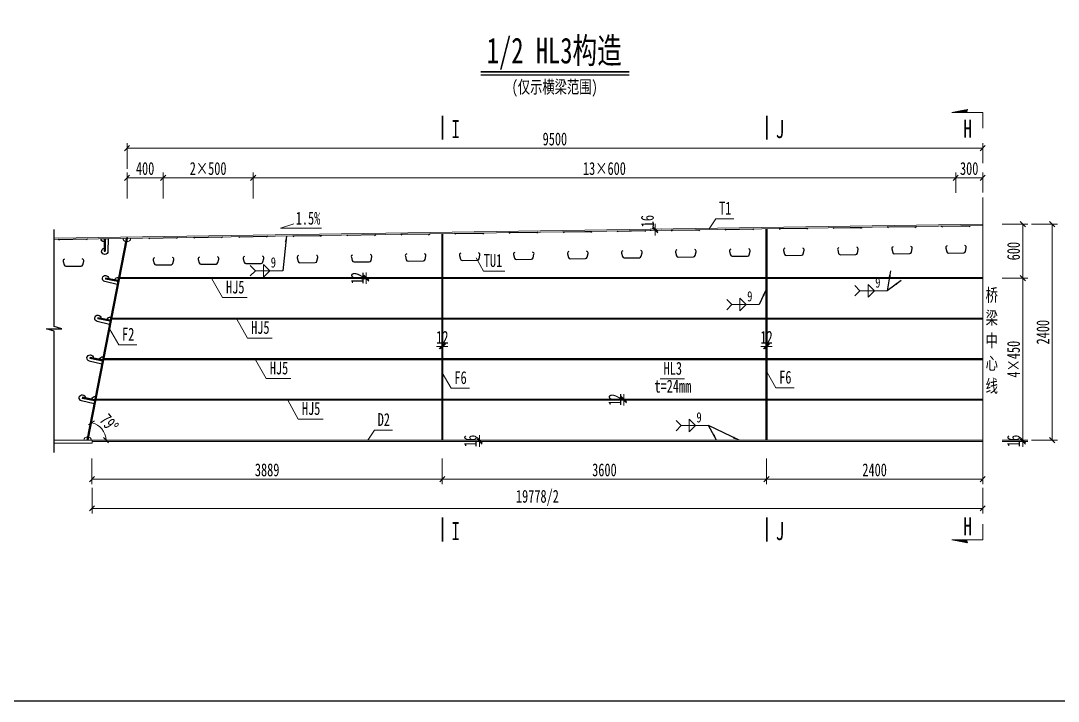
# Model space of a CAD drawing. Header units: millimetres. Extents: x -89049 to 410567, y -307459 to -100425.
# Drawn here: x 237014 to 248534, y -127671 to -120113 of the extents above; entities that cross this region are included whole.
import ezdxf
from ezdxf.enums import TextEntityAlignment as Align

# ---------------------------------------------------------------- set-up
doc = ezdxf.new("R2010")
doc.units = ezdxf.units.MM
doc.linetypes.add('CENTER2', pattern=[28.575, 19.05, -3.175, 3.175, -3.175])
doc.layers.get('Defpoints').update_dxf_attribs({"color": 8})
for name, color, linetype, lineweight in [('Dim', 4, 'Continuous', 15), ('中心线', 2, 'CENTER2', 15), ('文字', 7, 'Continuous', 15), ('标注线及字体', 2, 'Continuous', 15), ('粗线', 3, 'Continuous', 35), ('细实线', 4, 'Continuous', 15), ('钢板粗线', 1, 'Continuous', 25), ('钢板细线', 6, 'Continuous', 15)]:
    doc.layers.add(name, color=color, linetype=linetype, lineweight=lineweight)
doc.layers.add('Text', color=4, linetype='Continuous')
doc.styles.add('111', font='', dxfattribs={"width": 0.7})
doc.styles.add('BM_Dim', font='', dxfattribs={"width": 0.85})
doc.styles.add('SMEDI', font='', dxfattribs={"width": 0.75})
doc.styles.get("Standard").update_dxf_attribs({"font": ''})
doc.styles.get('111').set_extended_font_data('仿宋_GB2312')
doc.styles.get('BM_Dim').set_extended_font_data('仿宋_GB2312')
doc.styles.get('SMEDI').set_extended_font_data('仿宋_GB2312')
doc.styles.get('Standard').set_extended_font_data('仿宋_GB2312')
doc.dimstyles.new('200', dxfattribs={"dimscale": 0, "dimtxt": 2.5, "dimasz": 1, "dimexe": 1, "dimexo": 1, "dimgap": 0.6, "dimtad": 1, "dimdec": 0, "dimdsep": 46, "dimtxsty": '111', "dimblk": 'OBLIQUE', "dimcen": 0, "dimclrd": 4, "dimclre": 4, "dimclrt": 4, "dimadec": 1, "dimazin": 2, "dimtfac": 1, "dimtdec": 0, "dimtix": 1, "dimtmove": 2, "dimatfit": 3, "dimfxl": 4, "dimfxlon": 1, "dimtolj": 1, "dimlwd": -1, "dimlwe": -1, "dimarcsym": 0})
doc.dimstyles.new('MSteel_1.0_1.0', dxfattribs={"dimtxt": 3, "dimasz": 1.2, "dimexe": 1, "dimexo": 1, "dimgap": 1, "dimtad": 3, "dimtoh": 1, "dimdec": 0, "dimzin": 0, "dimdsep": 46, "dimtxsty": 'Standard', "dimblk": 'ARCHTICK', "dimcen": 0.09, "dimclrd": 3, "dimclre": 3, "dimadec": 0, "dimazin": 0, "dimtfac": 1, "dimtdec": 4, "dimtofl": 0, "dimtmove": 0, "dimatfit": 3, "dimfxl": 1, "dimtolj": 1, "dimtzin": 0, "dimarcsym": 0})

# ---------------------------------------------------------------- blocks, each defined once
blk = doc.blocks.new('14-160加劲 有过焊孔')
at = {"layer": 'Defpoints'}
blk.add_line((38609, 31489), (38609, 31629), dxfattribs=at)
at = {"layer": '钢板粗线', "color": 7}
for p, q in [((38603, 31489), (38603, 31629)), ((38603, 31629), (38615, 31629)), ((38615, 31489), (38615, 31629)), ((38650, 31489), (38644, 31631)), ((38568, 31489), (38650, 31489))]:
    blk.add_line(p, q, dxfattribs=at)
for centre, start, end in [((38609, 31629), 2.441, 260.1291), ((38603, 31489), 90, 180)]:
    blk.add_arc(centre, 35, start, end, dxfattribs=at)
blk = doc.blocks.new('12-140加劲 有过焊孔')
at = {"layer": 'Defpoints'}
blk.add_line((0, 0), (0, 140), dxfattribs=at)
at = {"layer": '钢板粗线', "color": 7}
for p, q in [((-6, 0), (-6, 140)), ((-6, 140), (6, 140)), ((6, 0), (6, 140)), ((41, 0), (35, 141)), ((-41, 0), (41, 0))]:
    blk.add_line(p, q, dxfattribs=at)
for centre, start, end in [((0, 140), 2.441, 260.1291), ((-6, 0), 90, 180)]:
    blk.add_arc(centre, 35, start, end, dxfattribs=at)
blk = doc.blocks.new('U型肋1')
at = {"layer": 'Defpoints'}
blk.add_line((-160, 0), (160, 0), dxfattribs=at)
at = {"layer": '钢板粗线', "color": 6}
for p, q in [((148, -10), (160, 0)), ((-148, -10), (-160, 0))]:
    blk.add_line(p, q, dxfattribs=at)
blk.add_lwpolyline([(-99, -220, 0.414266), (-114, -245), (-104, -285, 0.348876), (-85, -300), (85, -300, 0.348876), (104, -285), (114, -245, 0.414091), (99, -220, 0.414091)], format="xyb", dxfattribs=at)
blk = doc.blocks.new('_Oblique')
at = {"color": 0, "linetype": 'ByBlock', "lineweight": -2}
blk.add_line((-0.5, -0.5), (0.5, 0.5), dxfattribs=at)
blk = doc.blocks.new('*D80')
at = {"layer": 'Defpoints', "color": 0, "transparency": 16777216}
for p in [(247695, -121529), (247695, -121753), (238195, -122514)]:
    blk.add_point(p, dxfattribs=at)
at = {"layer": '细实线', "color": 4, "transparency": 16777216}
for p, q in [((238195, -121757), (238195, -121472)), ((238195, -121529), (247695, -121529)), ((247695, -121695), (247695, -121472))]:
    blk.add_line(p, q, dxfattribs=at)
at = {"layer": '细实线', "color": 4, "transparency": 16777216, "xscale": 57.14285714285715, "yscale": 57.14285714285715, "zscale": 57.14285714285715, "rotation": 180}
blk.add_blockref('_Oblique', (238195, -121529), dxfattribs=at)
at = {"layer": '细实线', "color": 4, "transparency": 16777216, "xscale": 57.14285714285715, "yscale": 57.14285714285715, "zscale": 57.14285714285715}
blk.add_blockref('_Oblique', (247695, -121529), dxfattribs=at)
at = {"layer": '细实线', "color": 4, "transparency": 16777216, "insert": (242945, -121427), "char_height": 142.9, "attachment_point": 5, "style": '111'}
blk.add_mtext('\\A1;9500', dxfattribs=at)
blk = doc.blocks.new('*D81')
at = {"layer": 'Defpoints', "color": 0, "transparency": 16777216}
for p in [(247395, -121858), (247395, -122081), (239595, -122509)]:
    blk.add_point(p, dxfattribs=at)
at = {"layer": '细实线', "color": 4, "transparency": 16777216}
for p, q in [((239595, -122086), (239595, -121800)), ((239595, -121858), (247395, -121858)), ((247395, -122024), (247395, -121800))]:
    blk.add_line(p, q, dxfattribs=at)
at = {"layer": '细实线', "color": 4, "transparency": 16777216, "xscale": 57.14285714285715, "yscale": 57.14285714285715, "zscale": 57.14285714285715, "rotation": 180}
blk.add_blockref('_Oblique', (239595, -121858), dxfattribs=at)
at = {"layer": '细实线', "color": 4, "transparency": 16777216, "xscale": 57.14285714285715, "yscale": 57.14285714285715, "zscale": 57.14285714285715}
blk.add_blockref('_Oblique', (247395, -121858), dxfattribs=at)
at = {"layer": '细实线', "color": 4, "transparency": 16777216, "insert": (243495, -121755), "char_height": 142.9, "attachment_point": 5, "style": '111'}
blk.add_mtext('\\A1;13×600', dxfattribs=at)
blk = doc.blocks.new('*D82')
at = {"layer": 'Defpoints', "color": 0, "transparency": 16777216}
for p in [(238195, -121858), (238595, -122186), (238195, -122514)]:
    blk.add_point(p, dxfattribs=at)
at = {"layer": '细实线', "color": 4, "transparency": 16777216}
for p, q in [((238195, -122086), (238195, -121800)), ((238595, -121858), (238195, -121858)), ((238595, -122086), (238595, -121800))]:
    blk.add_line(p, q, dxfattribs=at)
at = {"layer": '细实线', "color": 4, "transparency": 16777216, "xscale": 57.14285714285715, "yscale": 57.14285714285715, "zscale": 57.14285714285715, "rotation": 180}
blk.add_blockref('_Oblique', (238195, -121858), dxfattribs=at)
at = {"layer": '细实线', "color": 4, "transparency": 16777216, "xscale": 57.14285714285715, "yscale": 57.14285714285715, "zscale": 57.14285714285715}
blk.add_blockref('_Oblique', (238595, -121858), dxfattribs=at)
at = {"layer": '细实线', "color": 4, "transparency": 16777216, "insert": (238395, -121755), "char_height": 142.9, "attachment_point": 5, "style": '111'}
blk.add_mtext('\\A1;400', dxfattribs=at)
blk = doc.blocks.new('*D83')
at = {"layer": 'Defpoints', "color": 0, "transparency": 16777216}
for p in [(247695, -121858), (247395, -122081), (247695, -122077)]:
    blk.add_point(p, dxfattribs=at)
at = {"layer": '细实线', "color": 4, "transparency": 16777216}
for p, q in [((247395, -122024), (247395, -121800)), ((247395, -121858), (247695, -121858)), ((247695, -122020), (247695, -121800))]:
    blk.add_line(p, q, dxfattribs=at)
at = {"layer": '细实线', "color": 4, "transparency": 16777216, "xscale": 57.14285714285715, "yscale": 57.14285714285715, "zscale": 57.14285714285715, "rotation": 180}
blk.add_blockref('_Oblique', (247395, -121858), dxfattribs=at)
at = {"layer": '细实线', "color": 4, "transparency": 16777216, "xscale": 57.14285714285715, "yscale": 57.14285714285715, "zscale": 57.14285714285715}
blk.add_blockref('_Oblique', (247695, -121858), dxfattribs=at)
at = {"layer": '细实线', "color": 4, "transparency": 16777216, "insert": (247545, -121755), "char_height": 142.9, "attachment_point": 5, "style": '111'}
blk.add_mtext('\\A1;300', dxfattribs=at)
blk = doc.blocks.new('*D84')
at = {"layer": 'Defpoints', "color": 0, "transparency": 16777216}
for p in [(238595, -121858), (238595, -122186), (239595, -122171)]:
    blk.add_point(p, dxfattribs=at)
at = {"layer": '细实线', "color": 4, "transparency": 16777216}
for p, q in [((238595, -122086), (238595, -121800)), ((239595, -121858), (238595, -121858)), ((239595, -122086), (239595, -121800))]:
    blk.add_line(p, q, dxfattribs=at)
at = {"layer": '细实线', "color": 4, "transparency": 16777216, "xscale": 57.14285714285715, "yscale": 57.14285714285715, "zscale": 57.14285714285715, "rotation": 180}
blk.add_blockref('_Oblique', (238595, -121858), dxfattribs=at)
at = {"layer": '细实线', "color": 4, "transparency": 16777216, "xscale": 57.14285714285715, "yscale": 57.14285714285715, "zscale": 57.14285714285715}
blk.add_blockref('_Oblique', (239595, -121858), dxfattribs=at)
at = {"layer": '细实线', "color": 4, "transparency": 16777216, "insert": (239095, -121755), "char_height": 142.9, "attachment_point": 5, "style": '111'}
blk.add_mtext('\\A1;2×500', dxfattribs=at)
blk = doc.blocks.new('*D85')
at = {"layer": 'Defpoints', "color": 0, "transparency": 16777216}
for p in [(247695, -122372), (247695, -124772), (248467, -124772)]:
    blk.add_point(p, dxfattribs=at)
at = {"layer": '细实线', "color": 4, "transparency": 16777216}
for p, q in [((248238, -122372), (248524, -122372)), ((248467, -122372), (248467, -124772)), ((248238, -124772), (248524, -124772))]:
    blk.add_line(p, q, dxfattribs=at)
at = {"layer": '细实线', "color": 4, "transparency": 16777216, "xscale": 57.14285714285715, "yscale": 57.14285714285715, "zscale": 57.14285714285715}
for p, rotation in [((248467, -122372), 90), ((248467, -124772), 270)]:
    blk.add_blockref('_Oblique', p, dxfattribs=dict(at, rotation=rotation))
at = {"layer": '细实线', "color": 4, "transparency": 16777216, "insert": (248364, -123572), "char_height": 142.9, "attachment_point": 5, "rotation": 90, "style": '111'}
blk.add_mtext('\\A1;2400', dxfattribs=at)
blk = doc.blocks.new('*D86')
at = {"layer": 'Defpoints', "color": 0, "transparency": 16777216}
for p in [(242109, -124788), (242190, -124772), (242190, -124788)]:
    blk.add_point(p, dxfattribs=at)
at = {"layer": '细实线', "color": 4, "transparency": 16777216}
for p, q in [((242109, -124772), (242109, -124715)), ((242133, -124772), (242052, -124772)), ((242133, -124788), (242052, -124788)), ((242109, -124772), (242109, -124788)), ((242109, -124788), (242109, -124845))]:
    blk.add_line(p, q, dxfattribs=at)
at = {"layer": '细实线', "color": 4, "transparency": 16777216, "xscale": 57.14285714285715, "yscale": 57.14285714285715, "zscale": 57.14285714285715}
for p, rotation in [((242109, -124772), 270), ((242109, -124788), 90)]:
    blk.add_blockref('_Oblique', p, dxfattribs=dict(at, rotation=rotation))
at = {"layer": '细实线', "color": 4, "transparency": 16777216, "insert": (242007, -124780), "char_height": 142.9, "attachment_point": 5, "rotation": 90, "style": '111'}
blk.add_mtext('\\A1;16', dxfattribs=at)
blk = doc.blocks.new('*D87')
at = {"layer": 'Defpoints', "color": 0, "transparency": 16777216}
for p in [(241689, -123747), (241701, -123730), (241701, -123747)]:
    blk.add_point(p, dxfattribs=at)
at = {"layer": '细实线', "color": 4, "transparency": 16777216}
for p, q in [((241689, -123730), (241689, -123673)), ((241701, -123730), (241701, -123673)), ((241689, -123730), (241632, -123730)), ((241689, -123730), (241701, -123730)), ((241701, -123730), (241758, -123730))]:
    blk.add_line(p, q, dxfattribs=at)
at = {"layer": '细实线', "color": 4, "transparency": 16777216, "xscale": 57.14285714285715, "yscale": 57.14285714285715, "zscale": 57.14285714285715}
blk.add_blockref('_Oblique', (241689, -123730), dxfattribs=at)
at = {"layer": '细实线', "color": 4, "transparency": 16777216, "xscale": 57.14285714285715, "yscale": 57.14285714285715, "zscale": 57.14285714285715, "rotation": 180}
blk.add_blockref('_Oblique', (241701, -123730), dxfattribs=at)
at = {"layer": '细实线', "color": 4, "transparency": 16777216, "insert": (241695, -123629), "char_height": 142.9, "attachment_point": 5, "style": '111'}
blk.add_mtext('\\A1;12', dxfattribs=at)
blk = doc.blocks.new('*D88')
at = {"layer": 'Defpoints', "color": 0, "transparency": 16777216}
for p in [(245295, -124772), (247695, -124835), (247695, -125204)]:
    blk.add_point(p, dxfattribs=at)
at = {"layer": '细实线', "color": 4, "transparency": 16777216}
for p, q in [((245295, -124976), (245295, -125261)), ((247695, -124976), (247695, -125261)), ((245295, -125204), (247695, -125204))]:
    blk.add_line(p, q, dxfattribs=at)
at = {"layer": '细实线', "color": 4, "transparency": 16777216, "xscale": 57.14285714285715, "yscale": 57.14285714285715, "zscale": 57.14285714285715, "rotation": 180}
blk.add_blockref('_Oblique', (245295, -125204), dxfattribs=at)
at = {"layer": '细实线', "color": 4, "transparency": 16777216, "xscale": 57.14285714285715, "yscale": 57.14285714285715, "zscale": 57.14285714285715}
blk.add_blockref('_Oblique', (247695, -125204), dxfattribs=at)
at = {"layer": '细实线', "color": 4, "transparency": 16777216, "insert": (246495, -125102), "char_height": 142.9, "attachment_point": 5, "style": '111'}
blk.add_mtext('\\A1;2400', dxfattribs=at)
blk = doc.blocks.new('*D89')
at = {"layer": 'Defpoints', "color": 0, "transparency": 16777216}
for p in [(241695, -124772), (245295, -124772), (245295, -125204)]:
    blk.add_point(p, dxfattribs=at)
at = {"layer": '细实线', "color": 4, "transparency": 16777216}
for p, q in [((241695, -124976), (241695, -125261)), ((245295, -124976), (245295, -125261)), ((241695, -125204), (245295, -125204))]:
    blk.add_line(p, q, dxfattribs=at)
at = {"layer": '细实线', "color": 4, "transparency": 16777216, "xscale": 57.14285714285715, "yscale": 57.14285714285715, "zscale": 57.14285714285715, "rotation": 180}
blk.add_blockref('_Oblique', (241695, -125204), dxfattribs=at)
at = {"layer": '细实线', "color": 4, "transparency": 16777216, "xscale": 57.14285714285715, "yscale": 57.14285714285715, "zscale": 57.14285714285715}
blk.add_blockref('_Oblique', (245295, -125204), dxfattribs=at)
at = {"layer": '细实线', "color": 4, "transparency": 16777216, "insert": (243495, -125102), "char_height": 142.9, "attachment_point": 5, "style": '111'}
blk.add_mtext('\\A1;3600', dxfattribs=at)
blk = doc.blocks.new('*D90')
at = {"layer": 'Defpoints', "color": 0, "transparency": 16777216}
for p in [(237805, -124792), (241695, -124772), (237805, -125204)]:
    blk.add_point(p, dxfattribs=at)
at = {"layer": '细实线', "color": 4, "transparency": 16777216}
for p, q in [((237805, -124976), (237805, -125261)), ((241695, -124976), (241695, -125261)), ((241695, -125204), (237805, -125204))]:
    blk.add_line(p, q, dxfattribs=at)
at = {"layer": '细实线', "color": 4, "transparency": 16777216, "xscale": 57.14285714285715, "yscale": 57.14285714285715, "zscale": 57.14285714285715, "rotation": 180}
blk.add_blockref('_Oblique', (237805, -125204), dxfattribs=at)
at = {"layer": '细实线', "color": 4, "transparency": 16777216, "xscale": 57.14285714285715, "yscale": 57.14285714285715, "zscale": 57.14285714285715}
blk.add_blockref('_Oblique', (241695, -125204), dxfattribs=at)
at = {"layer": '细实线', "color": 4, "transparency": 16777216, "insert": (239750, -125102), "char_height": 142.9, "attachment_point": 5, "style": '111'}
blk.add_mtext('\\A1;3889', dxfattribs=at)
blk = doc.blocks.new('*D91')
at = {"layer": 'Defpoints', "color": 0, "transparency": 16777216}
for p in [(237806, -124792), (247695, -124987), (237806, -125529)]:
    blk.add_point(p, dxfattribs=at)
at = {"layer": '细实线', "color": 4, "transparency": 16777216}
for p, q in [((237806, -125300), (237806, -125586)), ((247695, -125300), (247695, -125586)), ((247695, -125529), (237806, -125529))]:
    blk.add_line(p, q, dxfattribs=at)
at = {"layer": '细实线', "color": 4, "transparency": 16777216, "xscale": 57.14285714285715, "yscale": 57.14285714285715, "zscale": 57.14285714285715, "rotation": 180}
blk.add_blockref('_Oblique', (237806, -125529), dxfattribs=at)
at = {"layer": '细实线', "color": 4, "transparency": 16777216, "xscale": 57.14285714285715, "yscale": 57.14285714285715, "zscale": 57.14285714285715}
blk.add_blockref('_Oblique', (247695, -125529), dxfattribs=at)
at = {"layer": '细实线', "color": 4, "transparency": 16777216, "insert": (242751, -125412), "char_height": 142.86, "attachment_point": 5, "style": '111'}
blk.add_mtext('\\A1;19778/2', dxfattribs=at)
blk = doc.blocks.new('_ArchTick')
at = {"color": 0, "linetype": 'ByBlock', "const_width": 0.15}
blk.add_lwpolyline([(-0.5, -0.5), (0.5, 0.5)], dxfattribs=at)
blk = doc.blocks.new('角焊缝1')
at = {"layer": 'Dim'}
blk.add_line((-3101.17, 370.22), (-3106.48, 370.22), dxfattribs=at)
blk.add_lwpolyline([(-3107.48, 369.22), (-3106.48, 370.22), (-3107.48, 371.22)], dxfattribs=at)
blk.add_lwpolyline([(-3104.91, 371.45), (-3104.91, 368.99), (-3103.68, 370.22)], close=True, dxfattribs=at)
blk = doc.blocks.new('*D92')
at = {"layer": 'Defpoints', "color": 0, "transparency": 16777216}
for p in [(244059, -122442), (244190, -122424), (244191, -122440)]:
    blk.add_point(p, dxfattribs=at)
at = {"layer": '细实线', "color": 4, "transparency": 16777216}
for p, q in [((244133, -122425), (244002, -122427)), ((244134, -122441), (244002, -122443)), ((244059, -122426), (244058, -122369)), ((244059, -122426), (244059, -122442)), ((244059, -122442), (244060, -122499))]:
    blk.add_line(p, q, dxfattribs=at)
at = {"layer": '细实线', "color": 4, "transparency": 16777216, "xscale": 57.14285714285715, "yscale": 57.14285714285715, "zscale": 57.14285714285715}
for p, rotation in [((244059, -122426), 270.8593722436541), ((244059, -122442), 90.85937224365405)]:
    blk.add_blockref('_Oblique', p, dxfattribs=dict(at, rotation=rotation))
at = {"layer": '细实线', "color": 4, "transparency": 16777216, "insert": (243973, -122339), "char_height": 142.9, "attachment_point": 5, "rotation": 90.8594, "style": '111'}
blk.add_mtext('\\A1;16', dxfattribs=at)
blk = doc.blocks.new('*D520')
at = {"layer": 'Defpoints', "color": 0, "transparency": 16777216}
for p in [(247695, -122972), (248140, -122972), (247695, -124772)]:
    blk.add_point(p, dxfattribs=at)
at = {"layer": '细实线', "color": 4, "transparency": 16777216}
for p, q in [((247912, -122972), (248197, -122972)), ((248140, -124772), (248140, -122972)), ((247912, -124772), (248197, -124772))]:
    blk.add_line(p, q, dxfattribs=at)
at = {"layer": '细实线', "color": 4, "transparency": 16777216, "xscale": 57.14285714285715, "yscale": 57.14285714285715, "zscale": 57.14285714285715}
for p, rotation in [((248140, -122972), 90), ((248140, -124772), 270)]:
    blk.add_blockref('_Oblique', p, dxfattribs=dict(at, rotation=rotation))
at = {"layer": '细实线', "color": 4, "transparency": 16777216, "insert": (248038, -123872), "char_height": 142.9, "attachment_point": 5, "rotation": 90, "style": '111'}
blk.add_mtext('\\A1;4×450', dxfattribs=at)
blk = doc.blocks.new('*D521')
at = {"layer": 'Defpoints', "color": 0, "transparency": 16777216}
for p in [(247695, -122372), (248140, -122372), (247695, -122972)]:
    blk.add_point(p, dxfattribs=at)
at = {"layer": '细实线', "color": 4, "transparency": 16777216}
for p, q in [((247912, -122372), (248197, -122372)), ((248140, -122972), (248140, -122372)), ((247912, -122972), (248197, -122972))]:
    blk.add_line(p, q, dxfattribs=at)
at = {"layer": '细实线', "color": 4, "transparency": 16777216, "xscale": 57.14285714285715, "yscale": 57.14285714285715, "zscale": 57.14285714285715}
for p, rotation in [((248140, -122372), 90), ((248140, -122972), 270)]:
    blk.add_blockref('_Oblique', p, dxfattribs=dict(at, rotation=rotation))
at = {"layer": '细实线', "color": 4, "transparency": 16777216, "insert": (248038, -122672), "char_height": 142.9, "attachment_point": 5, "rotation": 90, "style": '111'}
blk.add_mtext('\\A1;600', dxfattribs=at)
blk = doc.blocks.new('*D522')
at = {"layer": 'Defpoints', "color": 0, "transparency": 16777216}
for p in [(247695, -124772), (247695, -124788), (248140, -124788)]:
    blk.add_point(p, dxfattribs=at)
at = {"layer": '细实线', "color": 4, "transparency": 16777216}
for p, q in [((248140, -124772), (248140, -124715)), ((247912, -124772), (248197, -124772)), ((247912, -124788), (248197, -124788)), ((248140, -124772), (248140, -124788)), ((248140, -124788), (248140, -124845))]:
    blk.add_line(p, q, dxfattribs=at)
at = {"layer": '细实线', "color": 4, "transparency": 16777216, "xscale": 57.14285714285715, "yscale": 57.14285714285715, "zscale": 57.14285714285715}
for p, rotation in [((248140, -124772), 270), ((248140, -124788), 90)]:
    blk.add_blockref('_Oblique', p, dxfattribs=dict(at, rotation=rotation))
at = {"layer": '细实线', "color": 4, "transparency": 16777216, "insert": (248038, -124780), "char_height": 142.9, "attachment_point": 5, "rotation": 90, "style": '111'}
blk.add_mtext('\\A1;16', dxfattribs=at)
blk = doc.blocks.new('*D524')
at = {"layer": 'Defpoints', "color": 0, "transparency": 16777216}
for p in [(238199, -122530), (237940, -124684), (237764, -124772), (237806, -124772), (247695, -124772)]:
    blk.add_point(p, dxfattribs=at)
at = {"layer": '细实线', "color": 4, "transparency": 16777216}
blk.add_arc((237764, -124772), 197, 0, 79, dxfattribs=at)
at = {"layer": '细实线', "color": 4, "transparency": 16777216, "xscale": 57.14285714285715, "yscale": 57.14285714285715, "zscale": 57.14285714285715}
for p, rotation in [((237801, -124578), 168.999999999992), ((237961, -124772), 270)]:
    blk.add_blockref('_Oblique', p, dxfattribs=dict(at, rotation=rotation))
at = {"layer": '细实线', "color": 4, "transparency": 16777216, "insert": (237995, -124581), "char_height": 142.9, "attachment_point": 5, "rotation": 309.5, "style": '111'}
blk.add_mtext('\\A1;79%%d', dxfattribs=at)
blk = doc.blocks.new('*D564')
at = {"layer": 'Defpoints', "color": 0, "transparency": 16777216}
for p in [(245289, -123747), (245301, -123730), (245301, -123747)]:
    blk.add_point(p, dxfattribs=at)
at = {"layer": '细实线', "color": 4, "transparency": 16777216}
for p, q in [((245289, -123730), (245289, -123673)), ((245301, -123730), (245301, -123673)), ((245289, -123730), (245232, -123730)), ((245289, -123730), (245301, -123730)), ((245301, -123730), (245358, -123730))]:
    blk.add_line(p, q, dxfattribs=at)
at = {"layer": '细实线', "color": 4, "transparency": 16777216, "xscale": 57.14285714285715, "yscale": 57.14285714285715, "zscale": 57.14285714285715}
blk.add_blockref('_Oblique', (245289, -123730), dxfattribs=at)
at = {"layer": '细实线', "color": 4, "transparency": 16777216, "xscale": 57.14285714285715, "yscale": 57.14285714285715, "zscale": 57.14285714285715, "rotation": 180}
blk.add_blockref('_Oblique', (245301, -123730), dxfattribs=at)
at = {"layer": '细实线', "color": 4, "transparency": 16777216, "insert": (245295, -123629), "char_height": 142.9, "attachment_point": 5, "style": '111'}
blk.add_mtext('\\A1;12', dxfattribs=at)
blk = doc.blocks.new('*D568')
at = {"layer": 'Defpoints', "color": 0, "transparency": 16777216}
for p in [(240851, -122978), (240911, -122966), (240911, -122978)]:
    blk.add_point(p, dxfattribs=at)
at = {"layer": '细实线', "color": 4, "transparency": 16777216}
for p, q in [((240851, -122966), (240851, -122909)), ((240854, -122966), (240794, -122966)), ((240854, -122978), (240794, -122978)), ((240851, -122966), (240851, -122978)), ((240851, -122978), (240851, -123035))]:
    blk.add_line(p, q, dxfattribs=at)
at = {"layer": '细实线', "color": 4, "transparency": 16777216, "xscale": 57.14285714285715, "yscale": 57.14285714285715, "zscale": 57.14285714285715}
for p, rotation in [((240851, -122966), 270), ((240851, -122978), 90)]:
    blk.add_blockref('_Oblique', p, dxfattribs=dict(at, rotation=rotation))
at = {"layer": '细实线', "color": 4, "transparency": 16777216, "insert": (240751, -122972), "char_height": 142.9, "attachment_point": 5, "rotation": 90, "style": '111'}
blk.add_mtext('\\A1;12', dxfattribs=at)
blk = doc.blocks.new('*D569')
at = {"layer": 'Defpoints', "color": 0, "transparency": 16777216}
for p in [(243711, -124328), (243771, -124328), (243778, -124316)]:
    blk.add_point(p, dxfattribs=at)
at = {"layer": '细实线', "color": 4, "transparency": 16777216}
for p, q in [((243711, -124316), (243711, -124259)), ((243721, -124316), (243654, -124316)), ((243714, -124328), (243654, -124328)), ((243711, -124316), (243711, -124328)), ((243711, -124328), (243711, -124385))]:
    blk.add_line(p, q, dxfattribs=at)
at = {"layer": '细实线', "color": 4, "transparency": 16777216, "xscale": 57.14285714285715, "yscale": 57.14285714285715, "zscale": 57.14285714285715}
for p, rotation in [((243711, -124316), 270), ((243711, -124328), 90)]:
    blk.add_blockref('_Oblique', p, dxfattribs=dict(at, rotation=rotation))
at = {"layer": '细实线', "color": 4, "transparency": 16777216, "insert": (243611, -124322), "char_height": 142.9, "attachment_point": 5, "rotation": 90, "style": '111'}
blk.add_mtext('\\A1;12', dxfattribs=at)
blk = doc.blocks.new('剖面箭头')
at = {"ltscale": 10}
h = blk.add_hatch(dxfattribs=at)
h.set_pattern_fill('ANSI31', color=2, style=0)
h.set_pattern_definition([(45, (-182.99888, -777.8594), (-0.088388348, 0.088388348), [])])
h.paths.add_polyline_path([(6, -3), (3.15, -3), (3, -3.6)])
at = {"color": 3, "ltscale": 10}
blk.add_line((0, 0), (0, -3), dxfattribs=at)
at = {"color": 2, "ltscale": 10}
for p, q in [((0, -3), (6, -3)), ((6, -3), (3, -3.6)), ((3, -3.6), (3.15, -3))]:
    blk.add_line(p, q, dxfattribs=at)

msp = doc.modelspace()

# ---------------------------------------------------------------- linework, layer by layer
at = {"color": 4}
msp.add_line((242121.4, -120714.4), (243771.3, -120714.4), dxfattribs=at)
at = {"color": 6, "const_width": 20.6, "elevation": 0}
msp.add_lwpolyline([(242121.4, -120680.1), (243771.3, -120680.1)], dxfattribs=at)
at = {"color": 4, "elevation": 0}
msp.add_lwpolyline([(237385.3, -124907.3), (237385.3, -123560.6), (237299.6, -123534.9), (237471, -123534.9), (237385.3, -123509.1), (237385.3, -123474.9), (237385.3, -122431.9)], dxfattribs=at)
at = {"layer": 'Defpoints'}
for p, q in [((245295, -122423.7), (245295, -124771.7)), ((238195.3, -122514.2), (237756.4, -124771.7)), ((241695, -122477.7), (241695, -124771.7)), ((238106.3, -122971.7), (247695.3, -122971.7)), ((238018.9, -123421.7), (247695.3, -123421.7)), ((237931.4, -123871.7), (247695.3, -123871.7)), ((237843.9, -124321.7), (247695.3, -124321.7))]:
    msp.add_line(p, q, dxfattribs=at)
msp.add_lwpolyline([(234566.6, -113054.1), (256566.6, -113054.1), (256566.6, -127671.3), (234566.6, -127671.3)], close=True, dxfattribs=at)
at = {"layer": '中心线', "ltscale": 0.3}
msp.add_line((247695, -122076.7), (247695, -125006.2), dxfattribs=at)
at = {"layer": '粗线'}
for p, q in [((241696.8, -121431.1), (241696.8, -121167.8)), ((245296.8, -121431.1), (245296.8, -121167.8)), ((241696.8, -125895.5), (241696.8, -125632.2)), ((245296.8, -125895.5), (245296.8, -125632.2))]:
    msp.add_line(p, q, dxfattribs=at)
at = {"layer": '细实线'}
for p, q in [((244731.5, -122312.3), (244658.7, -122425.5)), ((244731.5, -122312.3), (244931, -122312.3)), ((240046.4, -122367), (239899, -122416.8)), ((239899, -122416.8), (240353.8, -122416.8)), ((242152.7, -122893.6), (242072.2, -122746.9)), ((242152.7, -122893.6), (242390.6, -122893.6)), ((239253.7, -123187.9), (239135.7, -122978.7)), ((239253.7, -123187.9), (239529.1, -123187.9)), ((239531.8, -123636.9), (239413.8, -123427.7)), ((238102.9, -123711.6), (238000.3, -123536.6)), ((238102.9, -123711.6), (238302.4, -123711.6)), ((239531.8, -123636.9), (239807.2, -123636.9)), ((239739.2, -124086.9), (239621.2, -123877.7)), ((241792.8, -124194.1), (241695, -124023.9)), ((245398.8, -124189.1), (245301, -124018.9)), ((239739.2, -124086.9), (240014.6, -124086.9)), ((244115, -124090.7), (244383.8, -124090.7)), ((241792.8, -124194.1), (241996.1, -124194.1)), ((245398.8, -124189.1), (245602.1, -124189.1)), ((240096, -124536.9), (239978, -124327.7)), ((240096, -124536.9), (240371.4, -124536.9)), ((240941, -124659.9), (240869.2, -124771.7)), ((240941, -124659.9), (241140.6, -124659.9))]:
    msp.add_line(p, q, dxfattribs=at)
at = {"layer": '钢板细线'}
for p, q in [((245289, -122423.8), (245289, -122965.7)), ((245301, -122423.7), (245301, -122965.7)), ((238185, -122530.4), (237749.3, -124771.7)), ((238199.3, -122530.2), (237763.6, -124771.7)), ((241689, -122477.8), (241689, -122965.7)), ((241701, -122477.7), (241701, -122965.7)), ((238112.3, -122977.7), (247695.3, -122977.7)), ((238114.6, -122965.7), (247695.3, -122965.7)), ((241689, -122977.7), (241689, -123415.7)), ((241701, -122977.7), (241701, -123415.7)), ((245289, -122977.7), (245289, -123415.7)), ((245301, -122977.7), (245301, -123415.7)), ((238024.8, -123427.7), (247695.3, -123427.7)), ((238027.2, -123415.7), (247695.3, -123415.7)), ((241689, -123427.7), (241689, -123865.7)), ((241701, -123427.7), (241701, -123865.7)), ((245289, -123427.7), (245289, -123865.7)), ((245301, -123427.7), (245301, -123865.7)), ((237937.3, -123877.7), (247695.3, -123877.7)), ((237939.7, -123865.7), (247695.3, -123865.7)), ((241689, -123877.7), (241689, -124315.7)), ((241701, -123877.7), (241701, -124315.7)), ((245289, -123877.7), (245289, -124315.7)), ((245301, -123877.7), (245301, -124315.7)), ((237849.9, -124327.7), (247695.3, -124327.7)), ((237852.2, -124315.7), (247695.3, -124315.7)), ((241689, -124327.7), (241689, -124771.7)), ((241701, -124327.7), (241701, -124771.7)), ((245289, -124327.7), (245289, -124771.7)), ((245301, -124327.7), (245301, -124771.7)), ((237806.4, -124771.7), (237385.3, -124771.7)), ((237806.4, -124803.7), (237385.3, -124803.7)), ((237806.4, -124771.7), (237806.4, -124803.7)), ((237806.4, -124771.7), (247695.3, -124771.7)), ((237806.4, -124787.7), (247695.3, -124787.7))]:
    msp.add_line(p, q, dxfattribs=at)
at = {"layer": '钢板细线', "elevation": 0}
for points in [[(237385.3, -122526.4), (247695, -122371.7)], [(237385.3, -122542.4), (247695.3, -122387.7)]]:
    msp.add_lwpolyline(points, dxfattribs=at)
at = {"layer": '钢板细线'}
for centre, start, end in [((238185, -122530.4), 180.86234, 259), ((238199.3, -122530.2), 259, 0.85937), ((237749.3, -124771.7), 79, 180), ((237763.6, -124771.7), 0, 79)]:
    msp.add_arc(centre, 35, start, end, dxfattribs=at)

# ---------------------------------------------------------------- block references
at = {"layer": 'Dim', "xscale": 57.14285714285715, "yscale": 57.14285714285715, "zscale": 57.14285714285715, "rotation": 180}
msp.add_blockref('剖面箭头', (247696.8, -121304.5), dxfattribs=at)
at = {"layer": 'Dim', "xscale": -57.14285714285715, "yscale": 57.14285714285716, "zscale": 57.1428571428572}
msp.add_blockref('剖面箭头', (247696.8, -125705.3), dxfattribs=at)
at = {"layer": '细实线', "color": 8, "xscale": 57.1428571428572, "yscale": 57.1428571428572, "zscale": 57.1428571428572}
for p in [(417133.7, -144044.8), (423845.1, -144267.6), (422423.7, -144420.7), (421860.1, -145765.3)]:
    msp.add_blockref('角焊缝1', p, dxfattribs=at)
at = {"layer": '钢板细线', "rotation": 0.8593722436391068}
for p in [(243195.2, -122455.2), (243795.2, -122446.2), (244395.2, -122437.2), (244995.2, -122428.2), (245595.2, -122419.2), (246195.2, -122410.2), (246795.2, -122401.2), (247395.2, -122392.2), (237595.3, -122539.2), (238595.2, -122524.2), (239095.2, -122516.7), (239595.2, -122509.2), (240195.2, -122500.2), (240795.2, -122491.2), (241395.2, -122482.2), (241995.2, -122473.2), (242595.2, -122464.2)]:
    msp.add_blockref('U型肋1', p, dxfattribs=at)
at = {"layer": '钢板细线', "xscale": -1}
for name, p, rotation in [('12-140加劲 有过焊孔', (237945.3, -122534), 180.8593722436304), ('14-160加劲 有过焊孔', (276370.8, -91111.9), 78.99999999988015), ('14-160加劲 有过焊孔', (276284.9, -91553.7), 78.99999999988015), ('14-160加劲 有过焊孔', (276199.1, -91995.4), 78.99999999988015), ('14-160加劲 有过焊孔', (276113.2, -92437.1), 78.99999999988015)]:
    msp.add_blockref(name, p, dxfattribs=dict(at, rotation=rotation))

# ---------------------------------------------------------------- texts
at = {"layer": 'Text', "style": 'SMEDI', "width": 0.75}
for p in [(239790.1, -122797.3), (246501.5, -123020), (245080.2, -123173.1), (244516.6, -124517.7)]:
    msp.add_text('9', height=114.3, dxfattribs=at).set_placement(p, align=Align.MIDDLE_LEFT)
at = {"layer": '文字', "style": 'BM_Dim', "width": 0.7}
for s, height, p in [('(仅示横梁范围)', 142.86, (242942.6, -120962.1)), ('T1', 142.86, (244836.4, -122309.2)), ('1.5%', 142.86, (240203.8, -122420.3)), ('TU1', 142.86, (242257.6, -122890.6)), ('HJ5', 142.86, (239396.1, -123184.8)), ('桥', 142.9, (247796.1, -123274)), ('梁', 142.9, (247796.1, -123526.6)), ('HJ5', 142.86, (239674.2, -123633.8)), ('F2', 142.86, (238207.8, -123708.6)), ('中', 142.9, (247796.1, -123779.1)), ('心', 142.9, (247796.1, -124031.7)), ('HJ5', 142.86, (239881.6, -124083.8)), ('HL3', 142.86, (244254.5, -124087.6)), ('F6', 142.86, (241897.7, -124191)), ('F6', 142.86, (245503.7, -124186.1)), ('t=24mm', 142.86, (244254.5, -124286)), ('线', 142.9, (247796.1, -124284.3)), ('HJ5', 142.86, (240238.4, -124533.8)), ('D2', 142.86, (241045.9, -124656.9))]:
    msp.add_text(s, height=height, dxfattribs=at).set_placement(p, align=Align.BOTTOM_CENTER)
for s, p in [('I', (241843.6, -121416.8)), ('J', (245443.6, -121416.8)), ('H', (247528.2, -121412)), ('I', (241843.6, -125881.2)), ('J', (245443.6, -125881.2))]:
    msp.add_text(s, height=200, dxfattribs=at).set_placement(p, align=Align.CENTER)
msp.add_text('H', height=200, rotation=360, dxfattribs=at).set_placement((247528.2, -125827.3), align=Align.CENTER)
at = {"layer": '标注线及字体', "style": '111', "width": 0.7}
msp.add_text('1/2 HL3构造', height=285.71, dxfattribs=at).set_placement((242937.7, -120457.9), align=Align.MIDDLE)

# ---------------------------------------------------------------- dimensions: what is measured, and where the dimension line sits
at = {"layer": '细实线'}
for base, p1, p2, override, picture, middle in [((247695.3, -121528.9), (238195.3, -122514.2), (247695.3, -121752.6), {"dimscale": 57.142857, "dimtxsty": '111', "dimblk": 'Oblique'}, '*D80', (242945.3, -121426.6)), ((238195, -121857.6), (238595, -122186.3), (238195, -122514.2), {"dimscale": 57.142857, "dimblk": 'Oblique'}, '*D82', (238395, -121755.3)), ((247695, -121857.6), (247395, -122081.3), (247695, -122076.8), {"dimscale": 57.142857, "dimblk": 'Oblique'}, '*D83', (247545, -121755.3)), ((241701, -123729.7), (241689, -123746.7), (241701, -123746.7), {"dimscale": 57.142857, "dimblk": 'Oblique'}, '*D87', (241695, -123629)), ((245301, -123729.7), (245289, -123746.7), (245301, -123746.7), {"dimscale": 57.142857, "dimblk": 'Oblique'}, '*D564', (245295, -123629)), ((237805.4, -125204.1), (241694.8, -124771.7), (237805.4, -124791.7), {"dimscale": 57.142857, "dimblk": 'Oblique'}, '*D90', (239750.1, -125101.8)), ((245294.8, -125204.1), (241694.8, -124771.7), (245294.8, -124771.7), {"dimscale": 57.142857, "dimtxsty": '111', "dimblk": 'Oblique'}, '*D89', (243494.8, -125101.8)), ((247695, -125204.1), (245294.8, -124771.7), (247695, -124835.2), {"dimscale": 57.142857, "dimblk": 'Oblique'}, '*D88', (246494.9, -125101.8))]:
    dim = msp.add_linear_dim(base=base, p1=p1, p2=p2, dimstyle='200', override=override, dxfattribs=at)
    dim.commit()
    dim.dimension.update_dxf_attribs({"geometry": picture, "text_midpoint": middle})
for base, p1, p2, text, picture, middle in [((238595, -121857.6), (239595, -122171.3), (238595, -122186.3), '2×500', '*D84', (239095, -121755.3)), ((247395, -121857.6), (239595, -122509.2), (247395, -122081.3), '13×600', '*D81', (243495, -121755.3)), ((237806.4, -125528.7), (247695, -124986.9), (237806.4, -124791.7), '19778/2', '*D91', (242750.7, -125412.2))]:
    dim = msp.add_linear_dim(base=base, p1=p1, p2=p2, text=text, dimstyle='200', override={"dimscale": 57.142857, "dimtxsty": '111', "dimblk": 'Oblique'}, dxfattribs=at)
    dim.commit()
    dim.dimension.update_dxf_attribs({"geometry": picture, "text_midpoint": middle})
dim = msp.add_linear_dim(base=(244059.4, -122442.3), p1=(244190.5, -122424.3), p2=(244190.7, -122440.3), angle=270.85937, dimstyle='200', override={"dimscale": 57.142857, "dimblk": 'Oblique'}, dxfattribs=at)
dim.commit()
dim.dimension.update_dxf_attribs({"geometry": '*D92', "text_midpoint": (243973.1, -122338.8), "dimtype": 161})
for base, p1, p2, picture, middle in [((248466.7, -124771.7), (247695, -122371.7), (247695.3, -124771.7), '*D85', (248364.5, -123571.7)), ((248140.1, -122371.7), (247695.3, -122971.7), (247695, -122371.7), '*D521', (248037.8, -122671.7)), ((240851.3, -122977.7), (240910.9, -122965.7), (240910.7, -122977.7), '*D568', (240750.6, -122971.7)), ((243711.4, -124327.7), (243778.4, -124315.7), (243770.8, -124327.7), '*D569', (243610.7, -124321.7)), ((242109, -124787.7), (242189.9, -124771.7), (242189.9, -124787.7), '*D86', (242006.8, -124779.7)), ((248140.1, -124787.7), (247695, -124771.7), (247695.3, -124787.7), '*D522', (248037.8, -124779.7))]:
    dim = msp.add_linear_dim(base=base, p1=p1, p2=p2, angle=90, dimstyle='200', override={"dimscale": 57.142857, "dimblk": 'Oblique'}, dxfattribs=at)
    dim.commit()
    dim.dimension.update_dxf_attribs({"geometry": picture, "text_midpoint": middle})
dim = msp.add_angular_dim_2l(base=(237940.2, -124684.3), line1=((238199.3, -122530.1), (237763.6, -124771.7)), line2=((237806.4, -124771.7), (247695.3, -124771.7)), dimstyle='200', override={"dimscale": 57.142857, "dimblk": 'Oblique'}, dxfattribs=at)
dim.commit()
dim.dimension.update_dxf_attribs({"geometry": '*D524', "text_midpoint": (237994.6, -124581.3)})
dim = msp.add_linear_dim(base=(248140.1, -122971.7), p1=(247695.3, -124771.7), p2=(247695, -122971.7), angle=90, text='4×450', dimstyle='200', override={"dimscale": 57.142857, "dimtxsty": '111', "dimblk": 'Oblique'}, dxfattribs=at)
dim.commit()
dim.dimension.update_dxf_attribs({"geometry": '*D520', "text_midpoint": (248037.8, -123871.7)})

# ---------------------------------------------------------------- leaders
at = {"layer": 'Dim'}
for points in [[(239964.2, -122503.7), (239923.7, -122889.2)], [(246672.7, -122889.1), (246635.1, -123112)], [(246789.3, -122996.9), (246635.1, -123112)], [(245289, -123105), (245213.7, -123265.1)], [(244741.2, -124771.7), (244650.2, -124609.7)], [(244989.3, -124771.7), (244650.2, -124609.7)]]:
    msp.add_leader(points, dimstyle='MSteel_1.0_1.0', override={"dimscale": 57.142857, "dimclrd": 256}, dxfattribs=at)

doc.saveas('drawing.dxf')
